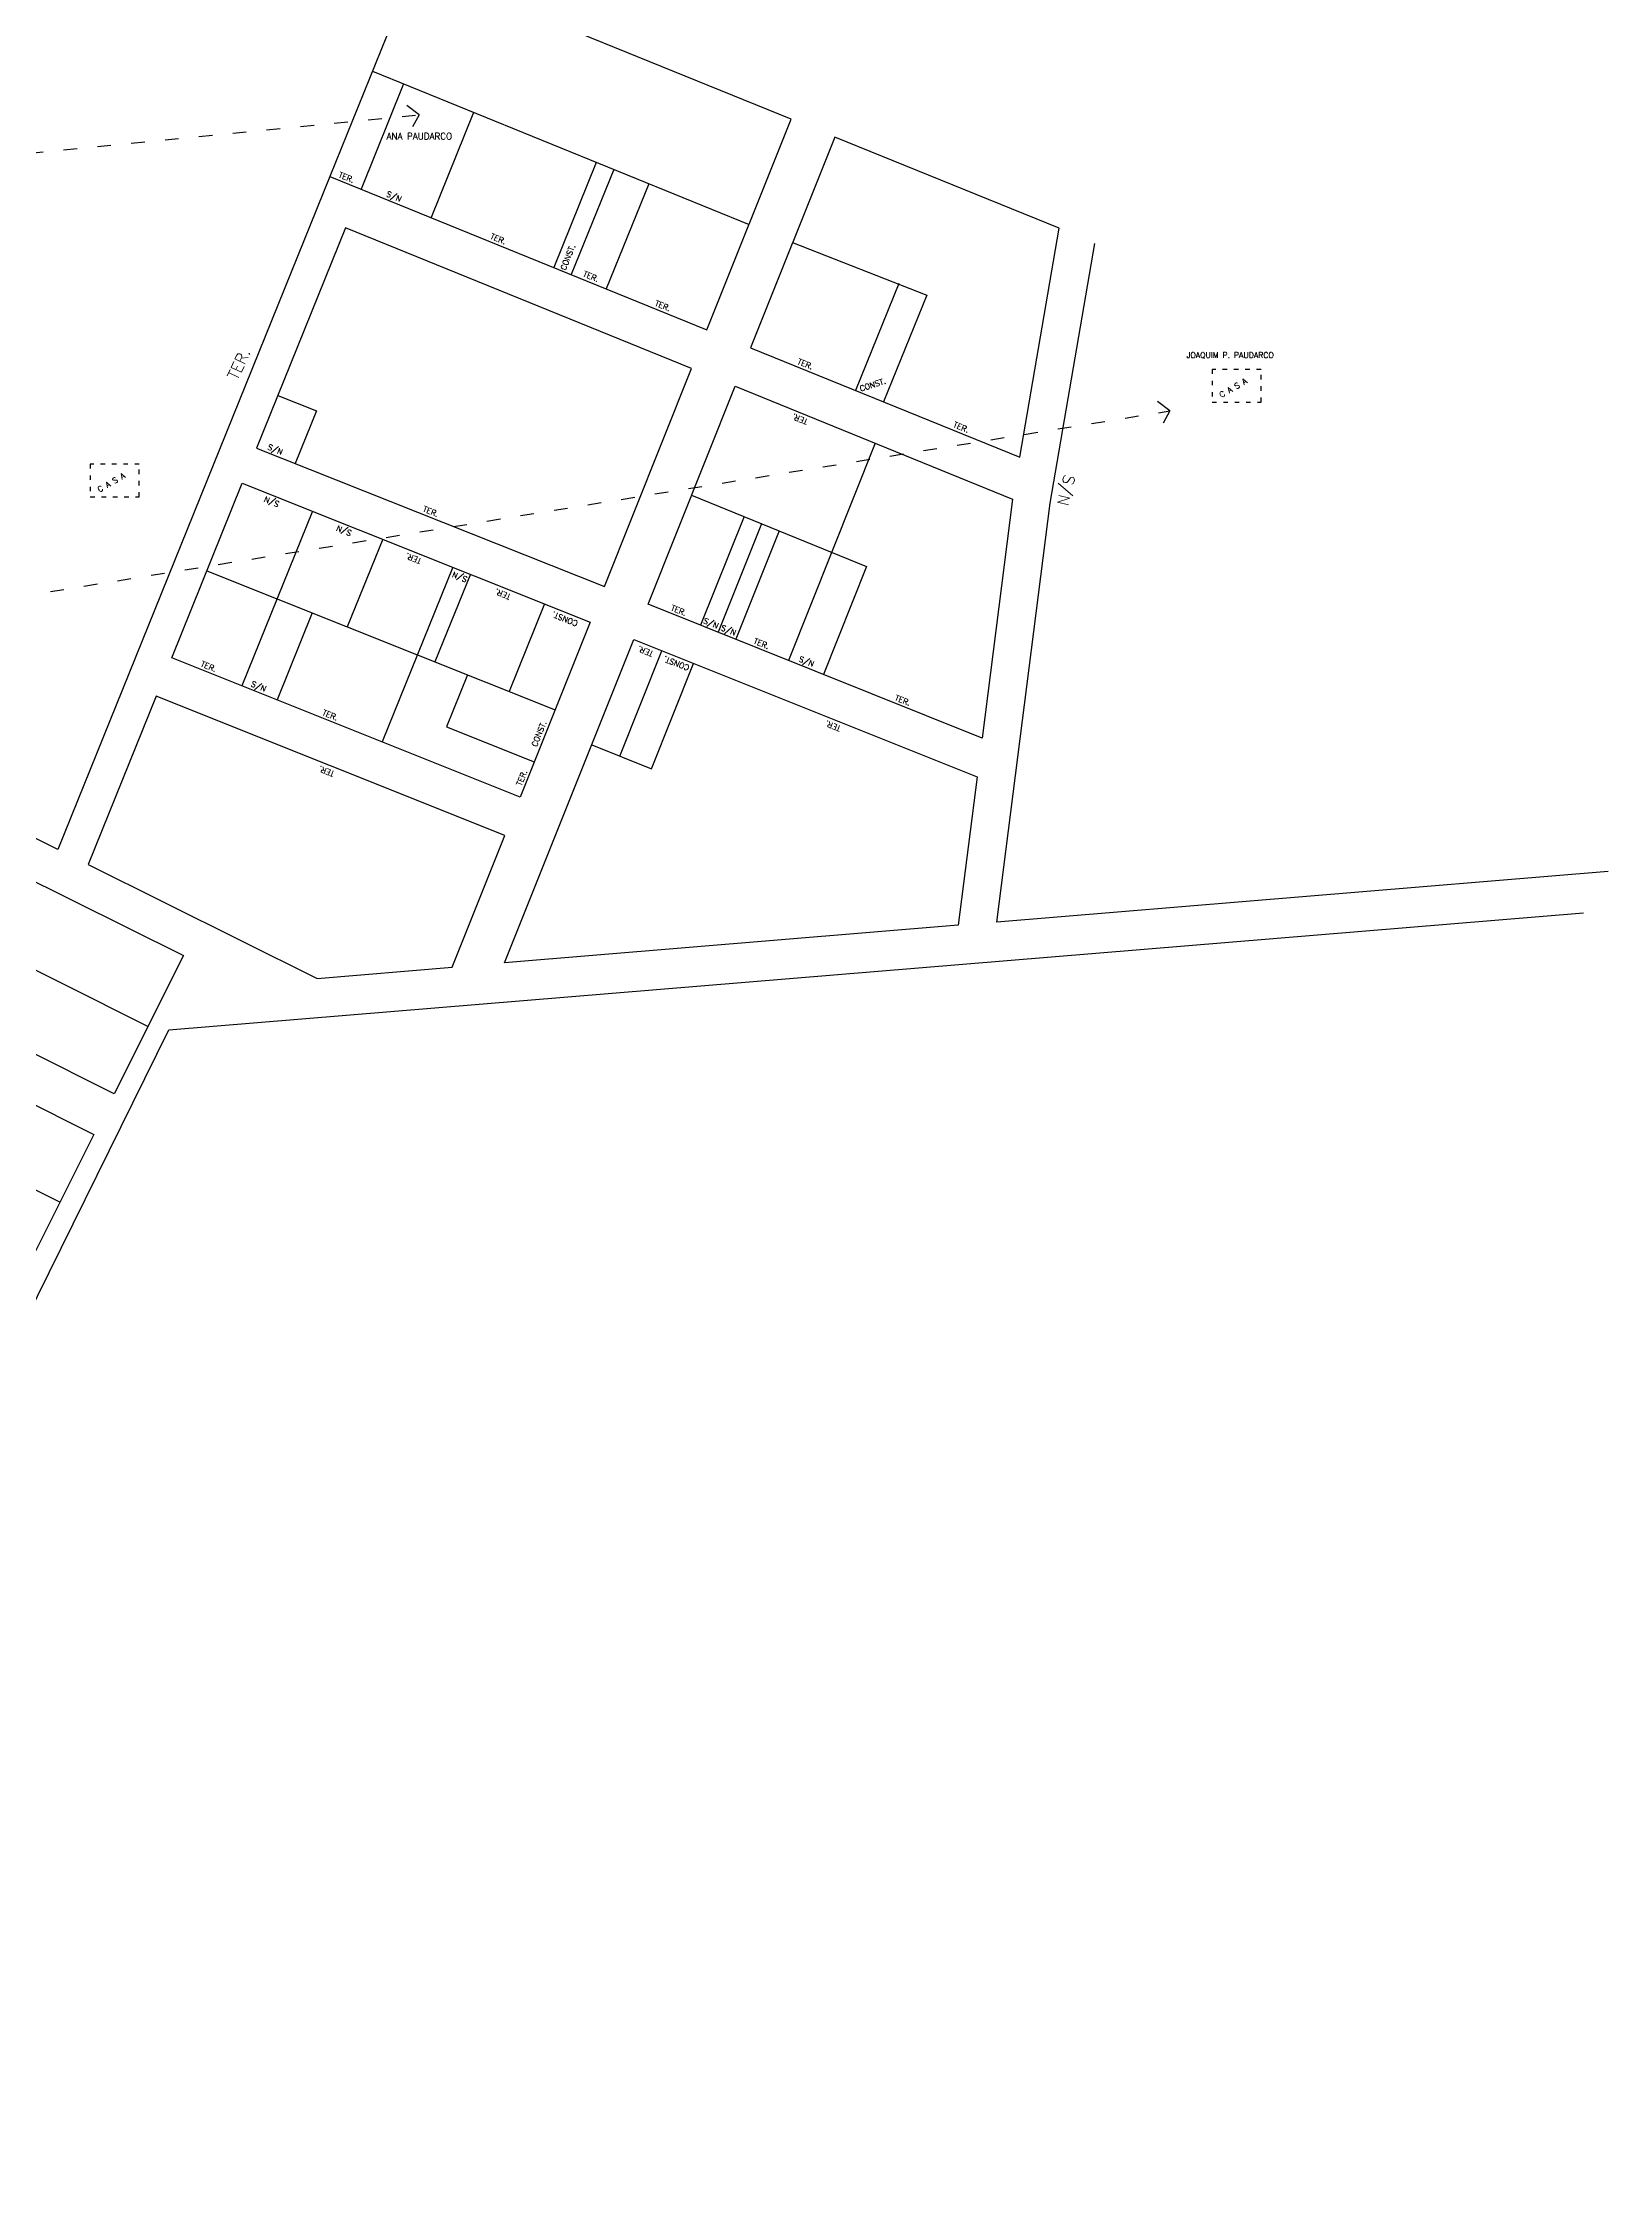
# Model space of a CAD drawing. Extents: x 714896 to 749292, y 8417558 to 8447149.
# Drawn here: x 742328 to 742742, y 8424023 to 8424592 of the extents above; entities that cross this region are included whole.
import ezdxf

# ---------------------------------------------------------------- set-up
doc = ezdxf.new("R2010")
doc.units = 0
doc.header["$MEASUREMENT"] = 0
doc.linetypes.add('ACAD_ISO03W100', pattern=[30, 12, -18])
for name, color, linetype in [('LOTE', 7, 'CONTINUOUS'), ('NUM-PORTA', 7, 'CONTINUOUS'), ('QUADRA', 6, 'CONTINUOUS'), ('TEXTO', 7, 'CONTINUOUS')]:
    doc.layers.add(name, color=color, linetype=linetype)
doc.styles.add('ROMANS', font='ROMANS.SHX', dxfattribs={"height": 1.5})

msp = doc.modelspace()

# ---------------------------------------------------------------- linework, layer by layer
at = {"layer": 'LOTE', "color": 7}
for points in [[(742423.24, 8424581.02), (742412, 8424553.21)], [(742414.99, 8424584.38), (742514.64, 8424543.83)], [(742427.36, 8424572.9), (742424.07, 8424575.37)], [(742427.36, 8424572.9), (742425.59, 8424569.65)], [(742441.77, 8424573.48), (742430.52, 8424545.67)], [(742474.19, 8424560.29), (742462.94, 8424532.48)], [(742478.82, 8424558.41), (742467.57, 8424530.6)], [(742488.08, 8424554.64), (742476.83, 8424526.83)], [(742526.17, 8424539.14), (742561.65, 8424525.21)], [(742554.24, 8424528.23), (742542.81, 8424499.99)], [(742561.65, 8424525.21), (742550.22, 8424496.97)], [(742389.93, 8424498.65), (742400.15, 8424494.58)], [(742400.15, 8424494.58), (742394.52, 8424480.67)], [(742626, 8424494.58), (742622.71, 8424497.06)], [(742626, 8424494.58), (742624.24, 8424491.33)], [(742547.99, 8424486), (742525.03, 8424428.61)], [(742499.42, 8424472.28), (742545.74, 8424453.44)], [(742399.12, 8424468.05), (742380.45, 8424421.88)], [(742513.32, 8424466.63), (742501.83, 8424437.92)], [(742417.7, 8424460.63), (742408.32, 8424437.46)], [(742517.95, 8424464.75), (742506.47, 8424436.05)], [(742522.58, 8424462.86), (742511.11, 8424434.19)], [(742371.18, 8424452.29), (742463.31, 8424415.49)], [(742436.27, 8424453.21), (742417.6, 8424407.05)], [(742440.91, 8424451.36), (742431.54, 8424428.18)], [(742545.74, 8424453.44), (742534.32, 8424424.89)], [(742460.52, 8424443.53), (742451.15, 8424420.35)], [(742399.04, 8424441.17), (742389.74, 8424418.18)], [(742480.43, 8424403.27), (742491.58, 8424431.12)], [(742488.79, 8424399.93), (742499.93, 8424427.79)], [(742440.14, 8424424.75), (742434.59, 8424411.03)], [(742434.59, 8424411.03), (742457.81, 8424401.75)], [(742473.02, 8424406.23), (742488.79, 8424399.93)]]:
    msp.add_lwpolyline(points, dxfattribs=at)
at = {"layer": 'LOTE', "color": 7, "linetype": 'ACAD_ISO03W100', "ltscale": 0.3}
for points in [[(742115.51, 8424486.54), (742129.48, 8424479.54), (742163.09, 8424546.72), (742427.36, 8424572.9)], [(742109.66, 8424489.87), (742108.1, 8424486.75), (742223.16, 8424429.61), (742626, 8424494.58)]]:
    msp.add_lwpolyline(points, dxfattribs=at)
at = {"layer": 'LOTE', "color": 7, "linetype": 'ACAD_ISO03W100', "ltscale": 0.1}
for points in [[(742637.14, 8424496.9), (742650.12, 8424496.9), (742650.12, 8424505.55), (742637.14, 8424505.55), (742637.14, 8424496.9)], [(742340.3, 8424471.88), (742353.28, 8424471.88), (742353.28, 8424480.53), (742340.3, 8424480.53), (742340.3, 8424471.88)]]:
    msp.add_lwpolyline(points, close=True, dxfattribs=at)
at = {"layer": 'LOTE', "color": 7, "ltscale": 0.2}
for points in [[(742193.94, 8424412.9), (742355.61, 8424331.83)], [(742332.3, 8424285.35), (742171.04, 8424366.21)]]:
    msp.add_lwpolyline(points, dxfattribs=at)
at = {"layer": 'QUADRA', "color": 6}
for points in [[(742426.24, 8424612.19), (742403.74, 8424556.57), (742331.74, 8424378.57), (742207.14, 8424440.38), (742207.14, 8424440.38), (742208.09, 8424442.36), (742200.35, 8424446.05), (742118.76, 8424486.91), (742209.83, 8424669.2)], [(742741.9, 8424372.77), (742580.19, 8424359.4), (742580.19, 8424359.4), (742594.29, 8424470.2), (742606.13, 8424538.86)], [(742209.29, 8424023.32), (742361.09, 8424330.9), (742735.44, 8424361.87)]]:
    msp.add_lwpolyline(points, dxfattribs=at)
for points in [[(742403.74, 8424556.57), (742503.5, 8424515.98), (742525.79, 8424571.69), (742426.24, 8424612.19)], [(742596.67, 8424542.85), (742537.31, 8424567), (742515.03, 8424511.29), (742586.24, 8424482.32)], [(742384.3, 8424484.74), (742476.35, 8424448.1), (742499.42, 8424505.77), (742407.87, 8424543.01), (742384.3, 8424484.74)], [(742487.91, 8424443.5), (742510.94, 8424501.08), (742584.34, 8424471.21), (742576.3, 8424408.05)], [(742380.55, 8424475.47), (742472.59, 8424438.71), (742454.1, 8424392.47), (742361.88, 8424429.3), (742380.55, 8424475.47)], [(742570, 8424358.55), (742449.96, 8424348.62), (742484.15, 8424434.09), (742575, 8424397.8), (742570, 8424358.55)], [(742346.64, 8424313.95), (742185.28, 8424394.87), (742202.7, 8424431.13), (742365.02, 8424350.6), (742346.64, 8424313.95)], [(742339.75, 8424374.59), (742400.36, 8424344.52), (742436.1, 8424347.48), (742450.01, 8424382.26), (742357.75, 8424419.11)], [(742323.33, 8424267.47), (742162.12, 8424348.31), (742179.94, 8424384.12), (742341.26, 8424303.23), (742323.33, 8424267.47)]]:
    msp.add_lwpolyline(points, close=True, dxfattribs=at)

# ---------------------------------------------------------------- texts
at = {"layer": 'NUM-PORTA', "style": 'ROMANS'}
for rotation, p in [(338.1061, (742418.52, 8424551.35)), (338.1061, (742387.09, 8424484.45)), (158.1061, (742390.52, 8424470.47)), (158.1061, (742409.66, 8424462.82)), (158.1061, (742440.28, 8424450.59)), (338.1061, (742502.37, 8424438.51)), (338.1061, (742507.01, 8424436.65)), (338.1061, (742527.64, 8424428.38)), (338.1061, (742382.7, 8424421.8))]:
    msp.add_text('S/N', height=1.5, rotation=rotation, dxfattribs=at).set_placement(p)
at = {"layer": 'NUM-PORTA', "color": 7, "style": 'ROMANS'}
msp.add_text('S/N', height=3, rotation=256.0863, dxfattribs=at).set_placement((742598.06, 8424477.93))
at = {"layer": 'TEXTO', "style": 'ROMANS'}
for s, height, p in [('ANA PAUDARCO', 1.7, (742418.73, 8424566.37)), ('JOAQUIM P. PAUDARCO', 1.5, (742630.39, 8424508.57))]:
    msp.add_text(s, height=height, dxfattribs=at).set_placement(p)
for s, height, rotation, p in [('TER.', 1.5, 338.1061, (742405.86, 8424556.43)), ('TER.', 1.5, 338.1061, (742446.03, 8424540.16)), ('CONST.', 1.5, 68.1061, (742466.06, 8424531.62)), ('TER.', 1.5, 338.1061, (742470.57, 8424530.22)), ('TER.', 1.5, 338.1061, (742489.56, 8424522.47)), ('TER.', 3, 65.1388, (742379.23, 8424502.49)), ('TER.', 1.5, 338.1061, (742527.28, 8424507.07)), ('CONST.', 1.5, 17.6544, (742544.18, 8424499.68)), ('C A S A', 1.5, 29.908, (742639.6, 8424498)), ('TER.', 1.5, 158.1061, (742530.34, 8424492.31)), ('TER.', 1.5, 338.1061, (742568.52, 8424490.36)), ('C A S A', 1.5, 29.908, (742342.77, 8424472.98)), ('TER.', 1.5, 338.1061, (742428.16, 8424468.07)), ('TER.', 1.5, 158.1061, (742428.09, 8424455.46)), ('TER.', 1.5, 158.1061, (742451.72, 8424446.02)), ('TER.', 1.5, 338.1061, (742493.78, 8424441.92)), ('CONST.', 1.5, 158.1061, (742469.49, 8424438.92)), ('TER.', 1.5, 158.1061, (742489.46, 8424430.93)), ('TER.', 1.5, 338.1061, (742515.67, 8424433.14)), ('TER.', 1.5, 338.1061, (742369.39, 8424427.09)), ('CONST.', 1.5, 158.9428, (742499.01, 8424427.23)), ('TER.', 1.5, 338.1061, (742401.58, 8424414.23)), ('TER.', 1.5, 338.1061, (742553.07, 8424418.14)), ('CONST.', 1.5, 68.1061, (742458.44, 8424405.6)), ('TER.', 1.5, 158.1061, (742539.08, 8424411.16)), ('TER.', 1.5, 158.1061, (742405.07, 8424399.18)), ('TER.', 1.5, 68.1061, (742454.42, 8424395.28))]:
    msp.add_text(s, height=height, rotation=rotation, dxfattribs=at).set_placement(p)

doc.saveas('drawing.dxf')
